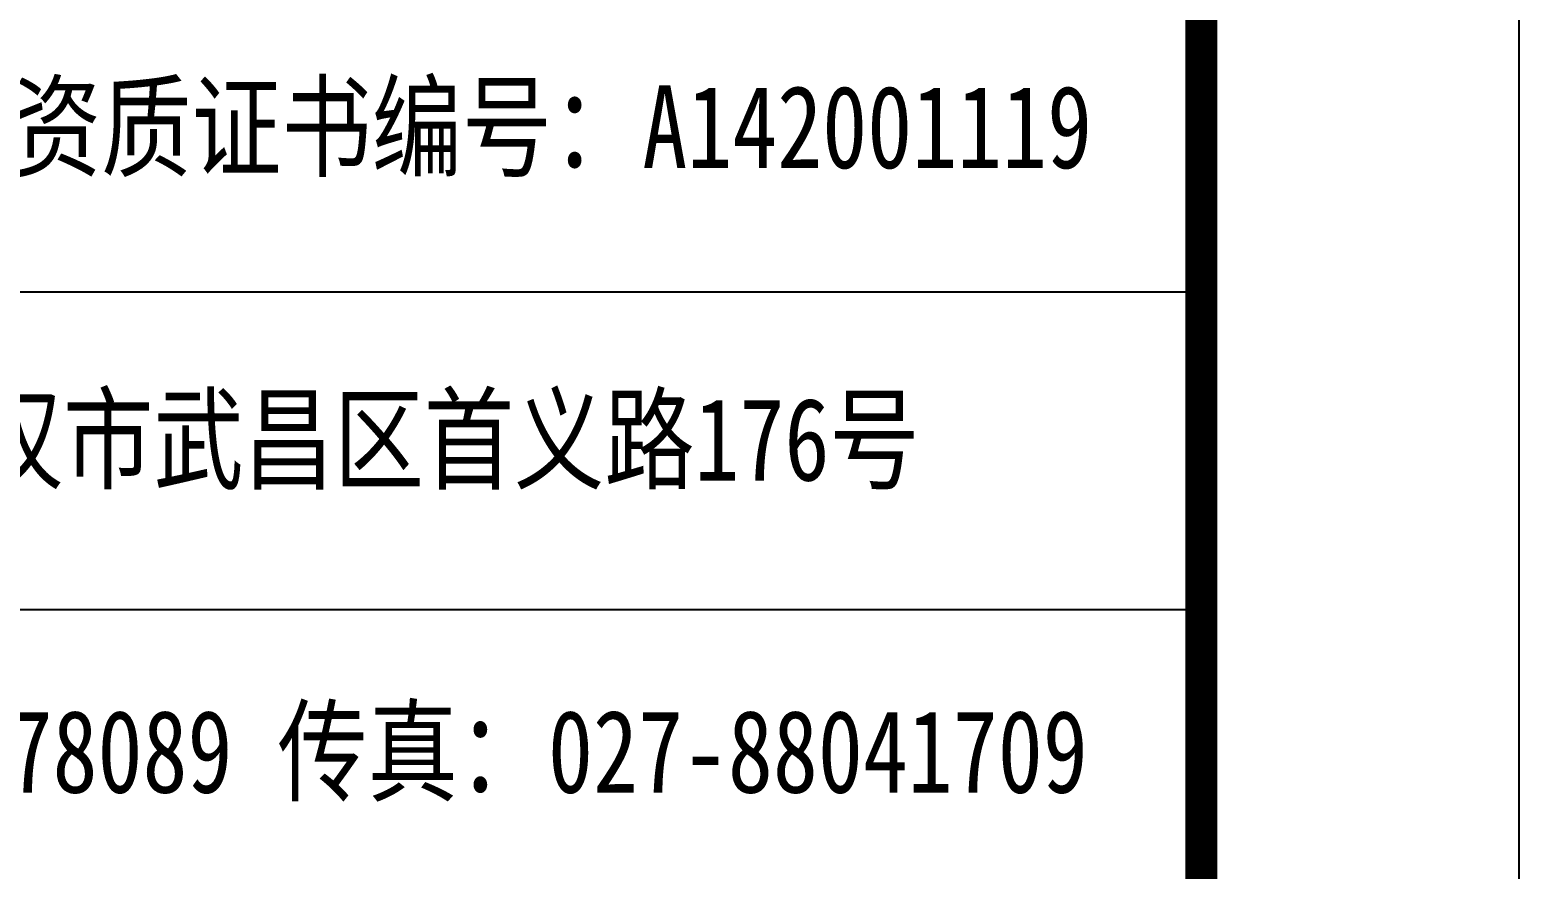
# Model space of a CAD drawing. Header units: metres. Extents: x 497246 to 997717, y 2998582 to 5998198.
# Drawn here: x 500643.88 to 500667.3, y 2998984.61 to 2998997.81 of the extents above; entities that cross this region are included whole.
import ezdxf

# ---------------------------------------------------------------- set-up
doc = ezdxf.new("R2010")
doc.units = ezdxf.units.M
doc.header["$LTSCALE"] = 1000
doc.layers.add('A0h$0$z_图框', color=7, linetype='CONTINUOUS')
doc.layers.add('z_图框', color=7, linetype='CONTINUOUS')
doc.styles.add('A0h$0$中文仿宋', font='simfang.ttf', dxfattribs={"width": 0.8, "height": 2.5})

# ---------------------------------------------------------------- blocks, each defined once
blk = doc.blocks.new('A0h$0$TK-A2-CN')
at = {"layer": 'A0h$0$z_图框'}
for p, q in [((-79.5, 242), (0, 242)), ((-79.5, 232), (0, 232))]:
    blk.add_line(p, q, dxfattribs=at)
at = {"layer": 'A0h$0$z_图框', "const_width": 1}
blk.add_lwpolyline([(-79.5, 400), (0, 400), (0, 0), (-79.5, 0)], close=True, dxfattribs=at)
at = {"layer": 'A0h$0$z_图框', "char_height": 2.6, "attachment_point": 5, "style": 'A0h$0$中文仿宋'}
for s, width, insert in [('甲级工程设计资质证书编号：A142001119', 57.11982, (-28.953, 247.045)), ('设计单位地址：湖北省武汉市武昌区首义路176号', 79.69318, (-39.356, 237.214)), ('安全生产监管部电话：027-88078089 传真：027-88041709', 79.69318, (-39.702, 227.387))]:
    blk.add_mtext_dynamic_manual_height_columns(s, width=width, gutter_width=12.5, heights=[0], dxfattribs=dict(at, insert=insert))
blk = doc.blocks.new('A0h$0$图签A2-CN')
at = {"layer": 'A0h$0$z_图框'}
blk.add_blockref('A0h$0$TK-A2-CN', (0.456, 0), dxfattribs=at)

msp = doc.modelspace()

# ---------------------------------------------------------------- linework, layer by layer
at = {"layer": 'z_图框'}
msp.add_lwpolyline([(500072.804, 2998867.692), (500667.304, 2998867.692), (500667.304, 2999288.192), (500072.804, 2999288.192)], close=True, dxfattribs=at)
at = {"layer": 'z_图框', "const_width": 0.5}
msp.add_lwpolyline([(500085.304, 2998872.692), (500662.304, 2998872.692), (500662.304, 2999283.192), (500085.304, 2999283.192)], close=True, dxfattribs=at)

# ---------------------------------------------------------------- block references
at = {"layer": 'A0h$0$z_图框', "xscale": 0.5, "yscale": 0.5, "zscale": 0.5}
msp.add_blockref('A0h$0$图签A2-CN', (500662.076, 2998872.692), dxfattribs=at)

doc.saveas('drawing.dxf')
